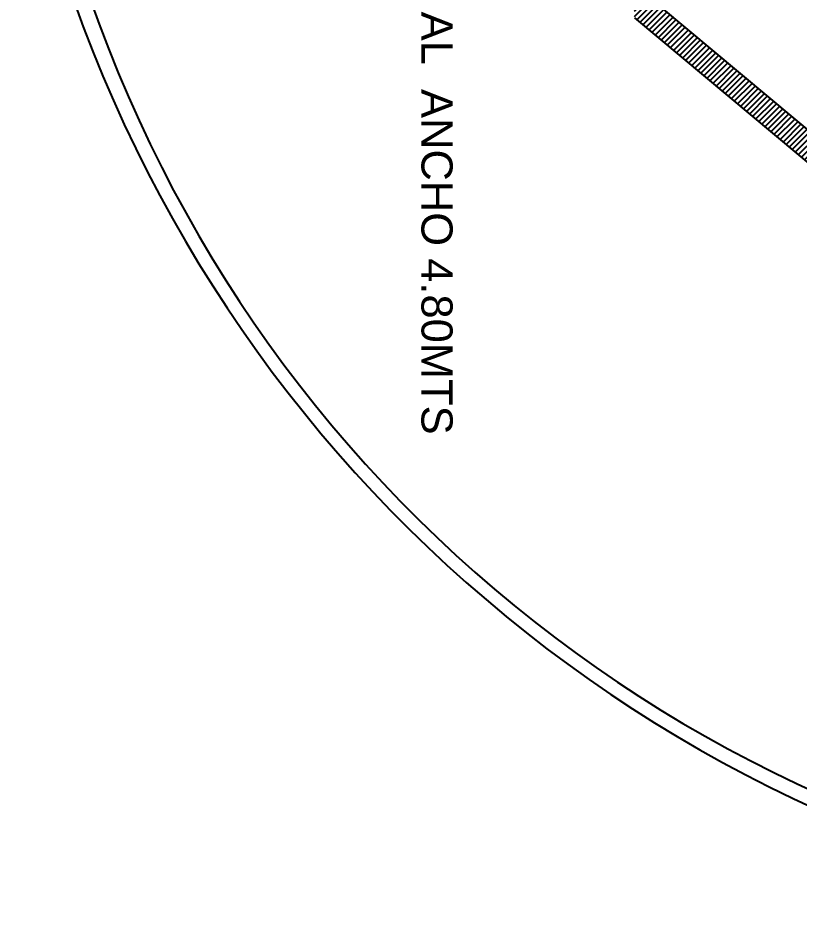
# Model space of a CAD drawing. Header units: millimetres. Extents: x 2448 to 2576, y 1154 to 1321.
# Drawn here: x 2494.42 to 2500.69, y 1188.56 to 1195.74 of the extents above; entities that cross this region are included whole.
import ezdxf

# ---------------------------------------------------------------- set-up
doc = ezdxf.new("R2010")
doc.units = ezdxf.units.MM
for name, color, linetype in [('X-REF T19$0$A-CORDONES', 1, 'Continuous'), ('X-REF T19$0$A-HATCH', 8, 'Continuous'), ('X-REF T19$0$A-MAMPOSTERIA', 5, 'Continuous')]:
    doc.layers.add(name, color=color, linetype=linetype)
doc.styles.add('Arial', font='arial.ttf', dxfattribs={"height": 0.25})

msp = doc.modelspace()

# ---------------------------------------------------------------- hatches: boundary and pattern name
at = {"layer": 'X-REF T19$0$A-HATCH'}
h = msp.add_hatch(dxfattribs=at)
h.set_pattern_fill('ANSI31', color=256, scale=0.01, style=0)
h.paths.add_polyline_path([(2499.5641, 1195.8323), (2499.5641, 1197.1753), (2499.3655, 1197.1753), (2499.3655, 1195.7367), (2502.0365, 1193.5067), (2503.5144, 1193.5067), (2509.121, 1193.5067), (2510.0957, 1193.5067, -0.009293), (2510.1049, 1193.5134, -0.194531), (2509.9803, 1193.7053), (2507.9111, 1193.7053), (2507.9111, 1195.4388, -0.056783), (2507.8653, 1195.4905, -0.06522), (2507.8118, 1195.4321), (2507.8118, 1193.7053), (2504.94, 1193.7053), (2504.94, 1195.352), (2504.8406, 1195.352), (2504.8406, 1193.7053), (2502.1106, 1193.7053)])
h.paths.add_polyline_path([(2509.8412, 1193.2947), (2509.8412, 1193.8214), (2509.5412, 1193.8214), (2509.5412, 1193.2947)], flags=9)

# ---------------------------------------------------------------- linework, layer by layer
at = {"layer": 'X-REF T19$0$A-CORDONES', "linetype": 'Continuous'}
for centre, radius, start, end in [((2505.462, 1199.6262), 11.2426, 190.71703, 259.93459), ((2505.3032, 1199.4661), 10.9099, 190.19202, 260.47061)]:
    msp.add_arc(centre, radius, start, end, dxfattribs=at)
at = {"layer": 'X-REF T19$0$A-MAMPOSTERIA'}
for p, q in [((2499.5641, 1195.8323), (2502.1106, 1193.7053)), ((2499.3655, 1195.7367), (2502.0365, 1193.5067))]:
    msp.add_line(p, q, dxfattribs=at)

# ---------------------------------------------------------------- texts
at = {"insert": (2497.6523, 1192.3906), "char_height": 0.25, "width": 18.006735, "attachment_point": 9, "rotation": 270, "style": 'Arial'}
msp.add_mtext('VEREDA REGL. MUNICIPAL  ANCHO 4.80MTS', dxfattribs=at)

doc.saveas('drawing.dxf')
